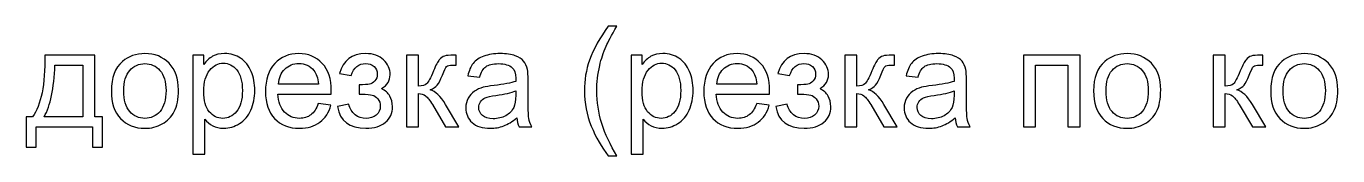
# Model space of a CAD drawing. Header units: centimetres. Extents: x -194 to -71, y -132 to -32.
# Drawn here: x -135.81 to -127.77, y -60.22 to -59.43 of the extents above; entities that cross this region are included whole.
import ezdxf

# ---------------------------------------------------------------- set-up
doc = ezdxf.new("R2010")
doc.units = ezdxf.units.CM
doc.header["$MEASUREMENT"] = 0
doc.layers.add('Layer 1', color=7, linetype='Continuous')

msp = doc.modelspace()

# ---------------------------------------------------------------- linework, layer by layer
at = {"layer": 'Layer 1', "color": 250}
for points, knots in [([(-132.24038, -60.22342), (-132.2813, -60.17163), (-132.31602, -60.1111), (-132.34438, -60.04167), (-132.34438, -60.04167), (-132.37274, -59.97224), (-132.38685, -59.90027), (-132.38685, -59.82591), (-132.38685, -59.82591), (-132.38685, -59.76029), (-132.37627, -59.6975), (-132.3551, -59.63753), (-132.3551, -59.63753), (-132.33027, -59.56782), (-132.29203, -59.49839), (-132.24038, -59.42924), (-132.24038, -59.42924), (-132.24038, -59.42924), (-132.18704, -59.42924), (-132.18704, -59.42924), (-132.18704, -59.42924), (-132.22034, -59.48654), (-132.2425, -59.52746), (-132.25322, -59.55201), (-132.25322, -59.55201), (-132.27001, -59.58997), (-132.28328, -59.62962), (-132.29287, -59.67097), (-132.29287, -59.67097), (-132.30473, -59.72247), (-132.31065, -59.77426), (-132.31065, -59.82633), (-132.31065, -59.82633), (-132.31065, -59.95884), (-132.26945, -60.0912), (-132.18704, -60.22342), (-132.18704, -60.22342), (-132.18704, -60.22342), (-132.24038, -60.22342), (-132.24038, -60.22342)], [0, 0, 0, 0, 0.0909091, 0.0909091, 0.0909091, 0.0909091, 0.1818182, 0.1818182, 0.1818182, 0.1818182, 0.2727273, 0.2727273, 0.2727273, 0.2727273, 0.3636364, 0.3636364, 0.3636364, 0.3636364, 0.4545455, 0.4545455, 0.4545455, 0.4545455, 0.5454545, 0.5454545, 0.5454545, 0.5454545, 0.6363636, 0.6363636, 0.6363636, 0.6363636, 0.7272727, 0.7272727, 0.7272727, 0.7272727, 0.8181818, 0.8181818, 0.8181818, 0.8181818, 1, 1, 1, 1]), ([(-135.28797, -59.82591), (-135.28797, -59.74477), (-135.26539, -59.68466), (-135.2201, -59.64557), (-135.2201, -59.64557), (-135.18242, -59.61311), (-135.13627, -59.59688), (-135.08195, -59.59688), (-135.08195, -59.59688), (-135.02169, -59.59688), (-134.9723, -59.61664), (-134.93392, -59.65615), (-134.93392, -59.65615), (-134.89568, -59.69552), (-134.87649, -59.75013), (-134.87649, -59.8197), (-134.87649, -59.8197), (-134.87649, -59.87614), (-134.88495, -59.92045), (-134.90189, -59.95277), (-134.90189, -59.95277), (-134.91882, -59.98508), (-134.94352, -60.0102), (-134.97597, -60.02812), (-134.97597, -60.02812), (-135.00829, -60.04604), (-135.04371, -60.05493), (-135.08195, -60.05493), (-135.08195, -60.05493), (-135.14347, -60.05493), (-135.19314, -60.03532), (-135.2311, -59.99595), (-135.2311, -59.99595), (-135.26906, -59.95658), (-135.28797, -59.89985), (-135.28797, -59.82591)], [0, 0, 0, 0, 0.1, 0.1, 0.1, 0.1, 0.2, 0.2, 0.2, 0.2, 0.3, 0.3, 0.3, 0.3, 0.4, 0.4, 0.4, 0.4, 0.5, 0.5, 0.5, 0.5, 0.6, 0.6, 0.6, 0.6, 0.7, 0.7, 0.7, 0.7, 0.8, 0.8, 0.8, 0.8, 1, 1, 1, 1]), ([(-134.78914, -60.21411), (-134.78914, -60.21411), (-134.78914, -59.6062), (-134.78914, -59.6062), (-134.78914, -59.6062), (-134.78914, -59.6062), (-134.72141, -59.6062), (-134.72141, -59.6062), (-134.72141, -59.6062), (-134.72141, -59.6062), (-134.72141, -59.66391), (-134.72141, -59.66391), (-134.72141, -59.66391), (-134.70546, -59.64162), (-134.6874, -59.62483), (-134.66722, -59.61368), (-134.66722, -59.61368), (-134.64718, -59.60253), (-134.62277, -59.59688), (-134.59412, -59.59688), (-134.59412, -59.59688), (-134.55659, -59.59688), (-134.52357, -59.60648), (-134.49492, -59.62581), (-134.49492, -59.62581), (-134.46628, -59.645), (-134.44469, -59.67224), (-134.43001, -59.70723), (-134.43001, -59.70723), (-134.41548, -59.74237), (-134.40814, -59.78075), (-134.40814, -59.82266), (-134.40814, -59.82266), (-134.40814, -59.8674), (-134.41618, -59.90775), (-134.43227, -59.94374), (-134.43227, -59.94374), (-134.44836, -59.97958), (-134.47178, -60.0071), (-134.50254, -60.02629), (-134.50254, -60.02629), (-134.53316, -60.04534), (-134.56548, -60.05493), (-134.59934, -60.05493), (-134.59934, -60.05493), (-134.62418, -60.05493), (-134.64648, -60.04971), (-134.66609, -60.03927), (-134.66609, -60.03927), (-134.68585, -60.02883), (-134.70193, -60.0157), (-134.71463, -59.99976), (-134.71463, -59.99976), (-134.71463, -59.99976), (-134.71463, -60.21411), (-134.71463, -60.21411), (-134.71463, -60.21411), (-134.71463, -60.21411), (-134.78914, -60.21411), (-134.78914, -60.21411)], [0, 0, 0, 0, 0.0625, 0.0625, 0.0625, 0.0625, 0.125, 0.125, 0.125, 0.125, 0.1875, 0.1875, 0.1875, 0.1875, 0.25, 0.25, 0.25, 0.25, 0.3125, 0.3125, 0.3125, 0.3125, 0.375, 0.375, 0.375, 0.375, 0.4375, 0.4375, 0.4375, 0.4375, 0.5, 0.5, 0.5, 0.5, 0.5625, 0.5625, 0.5625, 0.5625, 0.625, 0.625, 0.625, 0.625, 0.6875, 0.6875, 0.6875, 0.6875, 0.75, 0.75, 0.75, 0.75, 0.8125, 0.8125, 0.8125, 0.8125, 0.875, 0.875, 0.875, 0.875, 1, 1, 1, 1]), ([(-134.01853, -59.90338), (-134.01853, -59.90338), (-133.94148, -59.91354), (-133.94148, -59.91354), (-133.94148, -59.91354), (-133.95348, -59.95827), (-133.97591, -59.99313), (-134.00865, -60.01782), (-134.00865, -60.01782), (-134.04139, -60.04252), (-134.08316, -60.05493), (-134.1341, -60.05493), (-134.1341, -60.05493), (-134.19816, -60.05493), (-134.24896, -60.03518), (-134.2865, -59.99567), (-134.2865, -59.99567), (-134.32404, -59.9563), (-134.3428, -59.90084), (-134.3428, -59.82958), (-134.3428, -59.82958), (-134.3428, -59.75592), (-134.32389, -59.69863), (-134.28594, -59.65799), (-134.28594, -59.65799), (-134.24798, -59.6172), (-134.19873, -59.59688), (-134.13819, -59.59688), (-134.13819, -59.59688), (-134.07963, -59.59688), (-134.03179, -59.61678), (-133.99468, -59.65672), (-133.99468, -59.65672), (-133.95757, -59.69665), (-133.93894, -59.75281), (-133.93894, -59.8252), (-133.93894, -59.8252), (-133.93894, -59.82958), (-133.93908, -59.83621), (-133.93936, -59.84496), (-133.93936, -59.84496), (-133.93936, -59.84496), (-134.2666, -59.84496), (-134.2666, -59.84496), (-134.2666, -59.84496), (-134.26378, -59.89308), (-134.25023, -59.93005), (-134.22568, -59.95559), (-134.22568, -59.95559), (-134.20127, -59.98113), (-134.17065, -59.99397), (-134.1341, -59.99397), (-134.1341, -59.99397), (-134.10686, -59.99397), (-134.08358, -59.98678), (-134.06439, -59.97238), (-134.06439, -59.97238), (-134.04506, -59.95799), (-134.02982, -59.93499), (-134.01853, -59.90338)], [0, 0, 0, 0, 0.0625, 0.0625, 0.0625, 0.0625, 0.125, 0.125, 0.125, 0.125, 0.1875, 0.1875, 0.1875, 0.1875, 0.25, 0.25, 0.25, 0.25, 0.3125, 0.3125, 0.3125, 0.3125, 0.375, 0.375, 0.375, 0.375, 0.4375, 0.4375, 0.4375, 0.4375, 0.5, 0.5, 0.5, 0.5, 0.5625, 0.5625, 0.5625, 0.5625, 0.625, 0.625, 0.625, 0.625, 0.6875, 0.6875, 0.6875, 0.6875, 0.75, 0.75, 0.75, 0.75, 0.8125, 0.8125, 0.8125, 0.8125, 0.875, 0.875, 0.875, 0.875, 1, 1, 1, 1]), ([(-133.76862, -59.84665), (-133.76862, -59.84665), (-133.76862, -59.78823), (-133.76862, -59.78823), (-133.76862, -59.78823), (-133.7373, -59.78795), (-133.71585, -59.78668), (-133.70456, -59.78456), (-133.70456, -59.78456), (-133.69313, -59.78231), (-133.68226, -59.77581), (-133.6721, -59.76481), (-133.6721, -59.76481), (-133.66194, -59.7538), (-133.65686, -59.74011), (-133.65686, -59.7236), (-133.65686, -59.7236), (-133.65686, -59.70371), (-133.66349, -59.68762), (-133.6769, -59.67577), (-133.6769, -59.67577), (-133.69031, -59.66377), (-133.70752, -59.65785), (-133.72883, -59.65785), (-133.72883, -59.65785), (-133.77074, -59.65785), (-133.80009, -59.6824), (-133.81688, -59.73151), (-133.81688, -59.73151), (-133.81688, -59.73151), (-133.888, -59.71965), (-133.888, -59.71965), (-133.888, -59.71965), (-133.86599, -59.63781), (-133.81265, -59.59688), (-133.72826, -59.59688), (-133.72826, -59.59688), (-133.68142, -59.59688), (-133.64473, -59.60958), (-133.61806, -59.63513), (-133.61806, -59.63513), (-133.59139, -59.66067), (-133.57812, -59.69115), (-133.57812, -59.72657), (-133.57812, -59.72657), (-133.57812, -59.76227), (-133.59548, -59.79077), (-133.63005, -59.8118), (-133.63005, -59.8118), (-133.6079, -59.82365), (-133.59139, -59.83875), (-133.58024, -59.85709), (-133.58024, -59.85709), (-133.56923, -59.87544), (-133.56373, -59.89717), (-133.56373, -59.92229), (-133.56373, -59.92229), (-133.56373, -59.96166), (-133.57812, -59.99355), (-133.60677, -60.0181), (-133.60677, -60.0181), (-133.63555, -60.04266), (-133.67563, -60.05493), (-133.72728, -60.05493), (-133.72728, -60.05493), (-133.82747, -60.05493), (-133.8856, -60.01062), (-133.90155, -59.92201), (-133.90155, -59.92201), (-133.90155, -59.92201), (-133.83128, -59.90677), (-133.83128, -59.90677), (-133.83128, -59.90677), (-133.82493, -59.93471), (-133.81209, -59.95644), (-133.79261, -59.97182), (-133.79261, -59.97182), (-133.77314, -59.9872), (-133.75098, -59.99482), (-133.72587, -59.99482), (-133.72587, -59.99482), (-133.70075, -59.99482), (-133.67986, -59.98776), (-133.66321, -59.97351), (-133.66321, -59.97351), (-133.64656, -59.9594), (-133.63824, -59.94134), (-133.63824, -59.91933), (-133.63824, -59.91933), (-133.63824, -59.90225), (-133.64346, -59.88743), (-133.6539, -59.87473), (-133.6539, -59.87473), (-133.66434, -59.86203), (-133.67549, -59.85413), (-133.68734, -59.85103), (-133.68734, -59.85103), (-133.6992, -59.84778), (-133.72064, -59.84623), (-133.75169, -59.84623), (-133.75169, -59.84623), (-133.75423, -59.84623), (-133.75987, -59.84637), (-133.76862, -59.84665)], [0, 0, 0, 0, 0.037037, 0.037037, 0.037037, 0.037037, 0.0740741, 0.0740741, 0.0740741, 0.0740741, 0.1111111, 0.1111111, 0.1111111, 0.1111111, 0.1481481, 0.1481481, 0.1481481, 0.1481481, 0.1851852, 0.1851852, 0.1851852, 0.1851852, 0.2222222, 0.2222222, 0.2222222, 0.2222222, 0.2592593, 0.2592593, 0.2592593, 0.2592593, 0.2962963, 0.2962963, 0.2962963, 0.2962963, 0.3333333, 0.3333333, 0.3333333, 0.3333333, 0.3703704, 0.3703704, 0.3703704, 0.3703704, 0.4074074, 0.4074074, 0.4074074, 0.4074074, 0.4444444, 0.4444444, 0.4444444, 0.4444444, 0.4814815, 0.4814815, 0.4814815, 0.4814815, 0.5185185, 0.5185185, 0.5185185, 0.5185185, 0.5555556, 0.5555556, 0.5555556, 0.5555556, 0.5925926, 0.5925926, 0.5925926, 0.5925926, 0.6296296, 0.6296296, 0.6296296, 0.6296296, 0.6666667, 0.6666667, 0.6666667, 0.6666667, 0.7037037, 0.7037037, 0.7037037, 0.7037037, 0.7407407, 0.7407407, 0.7407407, 0.7407407, 0.7777778, 0.7777778, 0.7777778, 0.7777778, 0.8148148, 0.8148148, 0.8148148, 0.8148148, 0.8518519, 0.8518519, 0.8518519, 0.8518519, 0.8888889, 0.8888889, 0.8888889, 0.8888889, 0.9259259, 0.9259259, 0.9259259, 0.9259259, 1, 1, 1, 1]), ([(-132.80172, -59.99059), (-132.82938, -60.01415), (-132.85605, -60.03066), (-132.88159, -60.0404), (-132.88159, -60.0404), (-132.90713, -60.05014), (-132.9345, -60.05493), (-132.96386, -60.05493), (-132.96386, -60.05493), (-133.01212, -60.05493), (-133.04923, -60.04322), (-133.07519, -60.01966), (-133.07519, -60.01966), (-133.10116, -59.99623), (-133.11414, -59.96617), (-133.11414, -59.92963), (-133.11414, -59.92963), (-133.11414, -59.90818), (-133.1092, -59.88856), (-133.09946, -59.87078), (-133.09946, -59.87078), (-133.08959, -59.853), (-133.07675, -59.83889), (-133.06094, -59.82817), (-133.06094, -59.82817), (-133.045, -59.81744), (-133.02722, -59.80926), (-133.00732, -59.80375), (-133.00732, -59.80375), (-132.99264, -59.79994), (-132.97049, -59.79628), (-132.941, -59.79261), (-132.941, -59.79261), (-132.88088, -59.78555), (-132.83643, -59.77694), (-132.80807, -59.76707), (-132.80807, -59.76707), (-132.80779, -59.75691), (-132.80765, -59.75041), (-132.80765, -59.74773), (-132.80765, -59.74773), (-132.80765, -59.71754), (-132.8147, -59.69623), (-132.82881, -59.68381), (-132.82881, -59.68381), (-132.84786, -59.66702), (-132.87623, -59.65869), (-132.91376, -59.65869), (-132.91376, -59.65869), (-132.9489, -59.65869), (-132.97486, -59.6649), (-132.99151, -59.67718), (-132.99151, -59.67718), (-133.00831, -59.68945), (-133.02058, -59.71119), (-133.02863, -59.74251), (-133.02863, -59.74251), (-133.02863, -59.74251), (-133.10144, -59.73235), (-133.10144, -59.73235), (-133.10144, -59.73235), (-133.09481, -59.70117), (-133.08394, -59.67591), (-133.0687, -59.65672), (-133.0687, -59.65672), (-133.05346, -59.63753), (-133.03145, -59.62285), (-133.00266, -59.61241), (-133.00266, -59.61241), (-132.97402, -59.60211), (-132.94057, -59.59688), (-132.90275, -59.59688), (-132.90275, -59.59688), (-132.86522, -59.59688), (-132.8346, -59.60126), (-132.81103, -59.61015), (-132.81103, -59.61015), (-132.78761, -59.61904), (-132.77025, -59.63005), (-132.75924, -59.64345), (-132.75924, -59.64345), (-132.74824, -59.65686), (-132.74048, -59.67379), (-132.73596, -59.69425), (-132.73596, -59.69425), (-132.73356, -59.70695), (-132.73229, -59.72981), (-132.73229, -59.76269), (-132.73229, -59.76269), (-132.73229, -59.76269), (-132.73229, -59.86147), (-132.73229, -59.86147), (-132.73229, -59.86147), (-132.73229, -59.93047), (-132.73074, -59.97408), (-132.72764, -59.99256), (-132.72764, -59.99256), (-132.72467, -60.01105), (-132.71846, -60.02869), (-132.70943, -60.04562), (-132.70943, -60.04562), (-132.70943, -60.04562), (-132.78733, -60.04562), (-132.78733, -60.04562), (-132.78733, -60.04562), (-132.7948, -60.02996), (-132.7996, -60.01161), (-132.80172, -59.99059)], [0, 0, 0, 0, 0.0357143, 0.0357143, 0.0357143, 0.0357143, 0.0714286, 0.0714286, 0.0714286, 0.0714286, 0.1071429, 0.1071429, 0.1071429, 0.1071429, 0.1428571, 0.1428571, 0.1428571, 0.1428571, 0.1785714, 0.1785714, 0.1785714, 0.1785714, 0.2142857, 0.2142857, 0.2142857, 0.2142857, 0.25, 0.25, 0.25, 0.25, 0.2857143, 0.2857143, 0.2857143, 0.2857143, 0.3214286, 0.3214286, 0.3214286, 0.3214286, 0.3571429, 0.3571429, 0.3571429, 0.3571429, 0.3928571, 0.3928571, 0.3928571, 0.3928571, 0.4285714, 0.4285714, 0.4285714, 0.4285714, 0.4642857, 0.4642857, 0.4642857, 0.4642857, 0.5, 0.5, 0.5, 0.5, 0.5357143, 0.5357143, 0.5357143, 0.5357143, 0.5714286, 0.5714286, 0.5714286, 0.5714286, 0.6071429, 0.6071429, 0.6071429, 0.6071429, 0.6428571, 0.6428571, 0.6428571, 0.6428571, 0.6785714, 0.6785714, 0.6785714, 0.6785714, 0.7142857, 0.7142857, 0.7142857, 0.7142857, 0.75, 0.75, 0.75, 0.75, 0.7857143, 0.7857143, 0.7857143, 0.7857143, 0.8214286, 0.8214286, 0.8214286, 0.8214286, 0.8571429, 0.8571429, 0.8571429, 0.8571429, 0.8928571, 0.8928571, 0.8928571, 0.8928571, 0.9285714, 0.9285714, 0.9285714, 0.9285714, 1, 1, 1, 1]), ([(-132.10068, -60.21411), (-132.10068, -60.21411), (-132.10068, -59.6062), (-132.10068, -59.6062), (-132.10068, -59.6062), (-132.10068, -59.6062), (-132.03295, -59.6062), (-132.03295, -59.6062), (-132.03295, -59.6062), (-132.03295, -59.6062), (-132.03295, -59.66391), (-132.03295, -59.66391), (-132.03295, -59.66391), (-132.017, -59.64162), (-131.99894, -59.62483), (-131.97876, -59.61368), (-131.97876, -59.61368), (-131.95872, -59.60253), (-131.93431, -59.59688), (-131.90566, -59.59688), (-131.90566, -59.59688), (-131.86813, -59.59688), (-131.83511, -59.60648), (-131.80646, -59.62581), (-131.80646, -59.62581), (-131.77782, -59.645), (-131.75623, -59.67224), (-131.74155, -59.70723), (-131.74155, -59.70723), (-131.72702, -59.74237), (-131.71968, -59.78075), (-131.71968, -59.82266), (-131.71968, -59.82266), (-131.71968, -59.8674), (-131.72772, -59.90775), (-131.74381, -59.94374), (-131.74381, -59.94374), (-131.7599, -59.97958), (-131.78332, -60.0071), (-131.81408, -60.02629), (-131.81408, -60.02629), (-131.8447, -60.04534), (-131.87702, -60.05493), (-131.91088, -60.05493), (-131.91088, -60.05493), (-131.93572, -60.05493), (-131.95802, -60.04971), (-131.97763, -60.03927), (-131.97763, -60.03927), (-131.99739, -60.02883), (-132.01347, -60.0157), (-132.02617, -59.99976), (-132.02617, -59.99976), (-132.02617, -59.99976), (-132.02617, -60.21411), (-132.02617, -60.21411), (-132.02617, -60.21411), (-132.02617, -60.21411), (-132.10068, -60.21411), (-132.10068, -60.21411)], [0, 0, 0, 0, 0.0625, 0.0625, 0.0625, 0.0625, 0.125, 0.125, 0.125, 0.125, 0.1875, 0.1875, 0.1875, 0.1875, 0.25, 0.25, 0.25, 0.25, 0.3125, 0.3125, 0.3125, 0.3125, 0.375, 0.375, 0.375, 0.375, 0.4375, 0.4375, 0.4375, 0.4375, 0.5, 0.5, 0.5, 0.5, 0.5625, 0.5625, 0.5625, 0.5625, 0.625, 0.625, 0.625, 0.625, 0.6875, 0.6875, 0.6875, 0.6875, 0.75, 0.75, 0.75, 0.75, 0.8125, 0.8125, 0.8125, 0.8125, 0.875, 0.875, 0.875, 0.875, 1, 1, 1, 1]), ([(-131.33007, -59.90338), (-131.33007, -59.90338), (-131.25302, -59.91354), (-131.25302, -59.91354), (-131.25302, -59.91354), (-131.26502, -59.95827), (-131.28745, -59.99313), (-131.32019, -60.01782), (-131.32019, -60.01782), (-131.35293, -60.04252), (-131.3947, -60.05493), (-131.44564, -60.05493), (-131.44564, -60.05493), (-131.5097, -60.05493), (-131.5605, -60.03518), (-131.59804, -59.99567), (-131.59804, -59.99567), (-131.63558, -59.9563), (-131.65434, -59.90084), (-131.65434, -59.82958), (-131.65434, -59.82958), (-131.65434, -59.75592), (-131.63543, -59.69863), (-131.59748, -59.65799), (-131.59748, -59.65799), (-131.55952, -59.6172), (-131.51027, -59.59688), (-131.44973, -59.59688), (-131.44973, -59.59688), (-131.39117, -59.59688), (-131.34333, -59.61678), (-131.30622, -59.65672), (-131.30622, -59.65672), (-131.26911, -59.69665), (-131.25048, -59.75281), (-131.25048, -59.8252), (-131.25048, -59.8252), (-131.25048, -59.82958), (-131.25062, -59.83621), (-131.2509, -59.84496), (-131.2509, -59.84496), (-131.2509, -59.84496), (-131.57814, -59.84496), (-131.57814, -59.84496), (-131.57814, -59.84496), (-131.57532, -59.89308), (-131.56177, -59.93005), (-131.53722, -59.95559), (-131.53722, -59.95559), (-131.51281, -59.98113), (-131.48219, -59.99397), (-131.44564, -59.99397), (-131.44564, -59.99397), (-131.4184, -59.99397), (-131.39512, -59.98678), (-131.37593, -59.97238), (-131.37593, -59.97238), (-131.3566, -59.95799), (-131.34136, -59.93499), (-131.33007, -59.90338)], [0, 0, 0, 0, 0.0625, 0.0625, 0.0625, 0.0625, 0.125, 0.125, 0.125, 0.125, 0.1875, 0.1875, 0.1875, 0.1875, 0.25, 0.25, 0.25, 0.25, 0.3125, 0.3125, 0.3125, 0.3125, 0.375, 0.375, 0.375, 0.375, 0.4375, 0.4375, 0.4375, 0.4375, 0.5, 0.5, 0.5, 0.5, 0.5625, 0.5625, 0.5625, 0.5625, 0.625, 0.625, 0.625, 0.625, 0.6875, 0.6875, 0.6875, 0.6875, 0.75, 0.75, 0.75, 0.75, 0.8125, 0.8125, 0.8125, 0.8125, 0.875, 0.875, 0.875, 0.875, 1, 1, 1, 1]), ([(-131.08016, -59.84665), (-131.08016, -59.84665), (-131.08016, -59.78823), (-131.08016, -59.78823), (-131.08016, -59.78823), (-131.04884, -59.78795), (-131.02739, -59.78668), (-131.0161, -59.78456), (-131.0161, -59.78456), (-131.00467, -59.78231), (-130.9938, -59.77581), (-130.98364, -59.76481), (-130.98364, -59.76481), (-130.97348, -59.7538), (-130.9684, -59.74011), (-130.9684, -59.7236), (-130.9684, -59.7236), (-130.9684, -59.70371), (-130.97503, -59.68762), (-130.98844, -59.67577), (-130.98844, -59.67577), (-131.00185, -59.66377), (-131.01906, -59.65785), (-131.04037, -59.65785), (-131.04037, -59.65785), (-131.08228, -59.65785), (-131.11163, -59.6824), (-131.12842, -59.73151), (-131.12842, -59.73151), (-131.12842, -59.73151), (-131.19954, -59.71965), (-131.19954, -59.71965), (-131.19954, -59.71965), (-131.17753, -59.63781), (-131.12419, -59.59688), (-131.0398, -59.59688), (-131.0398, -59.59688), (-130.99296, -59.59688), (-130.95627, -59.60958), (-130.9296, -59.63513), (-130.9296, -59.63513), (-130.90293, -59.66067), (-130.88966, -59.69115), (-130.88966, -59.72657), (-130.88966, -59.72657), (-130.88966, -59.76227), (-130.90702, -59.79077), (-130.94159, -59.8118), (-130.94159, -59.8118), (-130.91944, -59.82365), (-130.90293, -59.83875), (-130.89178, -59.85709), (-130.89178, -59.85709), (-130.88077, -59.87544), (-130.87527, -59.89717), (-130.87527, -59.92229), (-130.87527, -59.92229), (-130.87527, -59.96166), (-130.88966, -59.99355), (-130.91831, -60.0181), (-130.91831, -60.0181), (-130.94709, -60.04266), (-130.98717, -60.05493), (-131.03882, -60.05493), (-131.03882, -60.05493), (-131.13901, -60.05493), (-131.19714, -60.01062), (-131.21309, -59.92201), (-131.21309, -59.92201), (-131.21309, -59.92201), (-131.14282, -59.90677), (-131.14282, -59.90677), (-131.14282, -59.90677), (-131.13647, -59.93471), (-131.12363, -59.95644), (-131.10415, -59.97182), (-131.10415, -59.97182), (-131.08468, -59.9872), (-131.06252, -59.99482), (-131.03741, -59.99482), (-131.03741, -59.99482), (-131.01229, -59.99482), (-130.9914, -59.98776), (-130.97475, -59.97351), (-130.97475, -59.97351), (-130.9581, -59.9594), (-130.94978, -59.94134), (-130.94978, -59.91933), (-130.94978, -59.91933), (-130.94978, -59.90225), (-130.955, -59.88743), (-130.96544, -59.87473), (-130.96544, -59.87473), (-130.97588, -59.86203), (-130.98703, -59.85413), (-130.99888, -59.85103), (-130.99888, -59.85103), (-131.01074, -59.84778), (-131.03218, -59.84623), (-131.06323, -59.84623), (-131.06323, -59.84623), (-131.06577, -59.84623), (-131.07141, -59.84637), (-131.08016, -59.84665)], [0, 0, 0, 0, 0.037037, 0.037037, 0.037037, 0.037037, 0.0740741, 0.0740741, 0.0740741, 0.0740741, 0.1111111, 0.1111111, 0.1111111, 0.1111111, 0.1481481, 0.1481481, 0.1481481, 0.1481481, 0.1851852, 0.1851852, 0.1851852, 0.1851852, 0.2222222, 0.2222222, 0.2222222, 0.2222222, 0.2592593, 0.2592593, 0.2592593, 0.2592593, 0.2962963, 0.2962963, 0.2962963, 0.2962963, 0.3333333, 0.3333333, 0.3333333, 0.3333333, 0.3703704, 0.3703704, 0.3703704, 0.3703704, 0.4074074, 0.4074074, 0.4074074, 0.4074074, 0.4444444, 0.4444444, 0.4444444, 0.4444444, 0.4814815, 0.4814815, 0.4814815, 0.4814815, 0.5185185, 0.5185185, 0.5185185, 0.5185185, 0.5555556, 0.5555556, 0.5555556, 0.5555556, 0.5925926, 0.5925926, 0.5925926, 0.5925926, 0.6296296, 0.6296296, 0.6296296, 0.6296296, 0.6666667, 0.6666667, 0.6666667, 0.6666667, 0.7037037, 0.7037037, 0.7037037, 0.7037037, 0.7407407, 0.7407407, 0.7407407, 0.7407407, 0.7777778, 0.7777778, 0.7777778, 0.7777778, 0.8148148, 0.8148148, 0.8148148, 0.8148148, 0.8518519, 0.8518519, 0.8518519, 0.8518519, 0.8888889, 0.8888889, 0.8888889, 0.8888889, 0.9259259, 0.9259259, 0.9259259, 0.9259259, 1, 1, 1, 1]), ([(-130.11326, -59.99059), (-130.14092, -60.01415), (-130.16759, -60.03066), (-130.19313, -60.0404), (-130.19313, -60.0404), (-130.21867, -60.05014), (-130.24604, -60.05493), (-130.2754, -60.05493), (-130.2754, -60.05493), (-130.32366, -60.05493), (-130.36077, -60.04322), (-130.38673, -60.01966), (-130.38673, -60.01966), (-130.4127, -59.99623), (-130.42568, -59.96617), (-130.42568, -59.92963), (-130.42568, -59.92963), (-130.42568, -59.90818), (-130.42074, -59.88856), (-130.411, -59.87078), (-130.411, -59.87078), (-130.40113, -59.853), (-130.38829, -59.83889), (-130.37248, -59.82817), (-130.37248, -59.82817), (-130.35654, -59.81744), (-130.33876, -59.80926), (-130.31886, -59.80375), (-130.31886, -59.80375), (-130.30418, -59.79994), (-130.28203, -59.79628), (-130.25254, -59.79261), (-130.25254, -59.79261), (-130.19242, -59.78555), (-130.14797, -59.77694), (-130.11961, -59.76707), (-130.11961, -59.76707), (-130.11933, -59.75691), (-130.11919, -59.75041), (-130.11919, -59.74773), (-130.11919, -59.74773), (-130.11919, -59.71754), (-130.12624, -59.69623), (-130.14035, -59.68381), (-130.14035, -59.68381), (-130.1594, -59.66702), (-130.18777, -59.65869), (-130.2253, -59.65869), (-130.2253, -59.65869), (-130.26044, -59.65869), (-130.2864, -59.6649), (-130.30305, -59.67718), (-130.30305, -59.67718), (-130.31985, -59.68945), (-130.33212, -59.71119), (-130.34017, -59.74251), (-130.34017, -59.74251), (-130.34017, -59.74251), (-130.41298, -59.73235), (-130.41298, -59.73235), (-130.41298, -59.73235), (-130.40635, -59.70117), (-130.39548, -59.67591), (-130.38024, -59.65672), (-130.38024, -59.65672), (-130.365, -59.63753), (-130.34299, -59.62285), (-130.3142, -59.61241), (-130.3142, -59.61241), (-130.28556, -59.60211), (-130.25211, -59.59688), (-130.21429, -59.59688), (-130.21429, -59.59688), (-130.17676, -59.59688), (-130.14614, -59.60126), (-130.12257, -59.61015), (-130.12257, -59.61015), (-130.09915, -59.61904), (-130.08179, -59.63005), (-130.07078, -59.64345), (-130.07078, -59.64345), (-130.05978, -59.65686), (-130.05202, -59.67379), (-130.0475, -59.69425), (-130.0475, -59.69425), (-130.0451, -59.70695), (-130.04383, -59.72981), (-130.04383, -59.76269), (-130.04383, -59.76269), (-130.04383, -59.76269), (-130.04383, -59.86147), (-130.04383, -59.86147), (-130.04383, -59.86147), (-130.04383, -59.93047), (-130.04228, -59.97408), (-130.03918, -59.99256), (-130.03918, -59.99256), (-130.03621, -60.01105), (-130.03, -60.02869), (-130.02097, -60.04562), (-130.02097, -60.04562), (-130.02097, -60.04562), (-130.09887, -60.04562), (-130.09887, -60.04562), (-130.09887, -60.04562), (-130.10634, -60.02996), (-130.11114, -60.01161), (-130.11326, -59.99059)], [0, 0, 0, 0, 0.0357143, 0.0357143, 0.0357143, 0.0357143, 0.0714286, 0.0714286, 0.0714286, 0.0714286, 0.1071429, 0.1071429, 0.1071429, 0.1071429, 0.1428571, 0.1428571, 0.1428571, 0.1428571, 0.1785714, 0.1785714, 0.1785714, 0.1785714, 0.2142857, 0.2142857, 0.2142857, 0.2142857, 0.25, 0.25, 0.25, 0.25, 0.2857143, 0.2857143, 0.2857143, 0.2857143, 0.3214286, 0.3214286, 0.3214286, 0.3214286, 0.3571429, 0.3571429, 0.3571429, 0.3571429, 0.3928571, 0.3928571, 0.3928571, 0.3928571, 0.4285714, 0.4285714, 0.4285714, 0.4285714, 0.4642857, 0.4642857, 0.4642857, 0.4642857, 0.5, 0.5, 0.5, 0.5, 0.5357143, 0.5357143, 0.5357143, 0.5357143, 0.5714286, 0.5714286, 0.5714286, 0.5714286, 0.6071429, 0.6071429, 0.6071429, 0.6071429, 0.6428571, 0.6428571, 0.6428571, 0.6428571, 0.6785714, 0.6785714, 0.6785714, 0.6785714, 0.7142857, 0.7142857, 0.7142857, 0.7142857, 0.75, 0.75, 0.75, 0.75, 0.7857143, 0.7857143, 0.7857143, 0.7857143, 0.8214286, 0.8214286, 0.8214286, 0.8214286, 0.8571429, 0.8571429, 0.8571429, 0.8571429, 0.8928571, 0.8928571, 0.8928571, 0.8928571, 0.9285714, 0.9285714, 0.9285714, 0.9285714, 1, 1, 1, 1]), ([(-129.26363, -59.82591), (-129.26363, -59.74477), (-129.24105, -59.68466), (-129.19576, -59.64557), (-129.19576, -59.64557), (-129.15808, -59.61311), (-129.11193, -59.59688), (-129.05761, -59.59688), (-129.05761, -59.59688), (-128.99735, -59.59688), (-128.94796, -59.61664), (-128.90958, -59.65615), (-128.90958, -59.65615), (-128.87134, -59.69552), (-128.85215, -59.75013), (-128.85215, -59.8197), (-128.85215, -59.8197), (-128.85215, -59.87614), (-128.86061, -59.92045), (-128.87755, -59.95277), (-128.87755, -59.95277), (-128.89448, -59.98508), (-128.91918, -60.0102), (-128.95163, -60.02812), (-128.95163, -60.02812), (-128.98395, -60.04604), (-129.01937, -60.05493), (-129.05761, -60.05493), (-129.05761, -60.05493), (-129.11913, -60.05493), (-129.1688, -60.03532), (-129.20676, -59.99595), (-129.20676, -59.99595), (-129.24472, -59.95658), (-129.26363, -59.89985), (-129.26363, -59.82591)], [0, 0, 0, 0, 0.1, 0.1, 0.1, 0.1, 0.2, 0.2, 0.2, 0.2, 0.3, 0.3, 0.3, 0.3, 0.4, 0.4, 0.4, 0.4, 0.5, 0.5, 0.5, 0.5, 0.6, 0.6, 0.6, 0.6, 0.7, 0.7, 0.7, 0.7, 0.8, 0.8, 0.8, 0.8, 1, 1, 1, 1]), ([(-128.17764, -59.82591), (-128.17764, -59.74477), (-128.15506, -59.68466), (-128.10977, -59.64557), (-128.10977, -59.64557), (-128.07209, -59.61311), (-128.02594, -59.59688), (-127.97162, -59.59688), (-127.97162, -59.59688), (-127.91136, -59.59688), (-127.86197, -59.61664), (-127.82359, -59.65615), (-127.82359, -59.65615), (-127.78535, -59.69552), (-127.76616, -59.75013), (-127.76616, -59.8197), (-127.76616, -59.8197), (-127.76616, -59.87614), (-127.77462, -59.92045), (-127.79156, -59.95277), (-127.79156, -59.95277), (-127.80849, -59.98508), (-127.83319, -60.0102), (-127.86564, -60.02812), (-127.86564, -60.02812), (-127.89796, -60.04604), (-127.93338, -60.05493), (-127.97162, -60.05493), (-127.97162, -60.05493), (-128.03314, -60.05493), (-128.08281, -60.03532), (-128.12077, -59.99595), (-128.12077, -59.99595), (-128.15873, -59.95658), (-128.17764, -59.89985), (-128.17764, -59.82591)], [0, 0, 0, 0, 0.1, 0.1, 0.1, 0.1, 0.2, 0.2, 0.2, 0.2, 0.3, 0.3, 0.3, 0.3, 0.4, 0.4, 0.4, 0.4, 0.5, 0.5, 0.5, 0.5, 0.6, 0.6, 0.6, 0.6, 0.7, 0.7, 0.7, 0.7, 0.8, 0.8, 0.8, 0.8, 1, 1, 1, 1]), ([(-135.69564, -59.6062), (-135.69564, -59.6062), (-135.38915, -59.6062), (-135.38915, -59.6062), (-135.38915, -59.6062), (-135.38915, -59.6062), (-135.38915, -59.98466), (-135.38915, -59.98466), (-135.38915, -59.98466), (-135.38915, -59.98466), (-135.34173, -59.98466), (-135.34173, -59.98466), (-135.34173, -59.98466), (-135.34173, -59.98466), (-135.34173, -60.17008), (-135.34173, -60.17008), (-135.34173, -60.17008), (-135.34173, -60.17008), (-135.40269, -60.17008), (-135.40269, -60.17008), (-135.40269, -60.17008), (-135.40269, -60.17008), (-135.40269, -60.04562), (-135.40269, -60.04562), (-135.40269, -60.04562), (-135.40269, -60.04562), (-135.74898, -60.04562), (-135.74898, -60.04562), (-135.74898, -60.04562), (-135.74898, -60.04562), (-135.74898, -60.17008), (-135.74898, -60.17008), (-135.74898, -60.17008), (-135.74898, -60.17008), (-135.80994, -60.17008), (-135.80994, -60.17008), (-135.80994, -60.17008), (-135.80994, -60.17008), (-135.80994, -59.98466), (-135.80994, -59.98466), (-135.80994, -59.98466), (-135.80994, -59.98466), (-135.77099, -59.98466), (-135.77099, -59.98466), (-135.77099, -59.98466), (-135.7185, -59.9134), (-135.69338, -59.78724), (-135.69564, -59.6062)], [0, 0, 0, 0, 0.0769231, 0.0769231, 0.0769231, 0.0769231, 0.1538462, 0.1538462, 0.1538462, 0.1538462, 0.2307692, 0.2307692, 0.2307692, 0.2307692, 0.3076923, 0.3076923, 0.3076923, 0.3076923, 0.3846154, 0.3846154, 0.3846154, 0.3846154, 0.4615385, 0.4615385, 0.4615385, 0.4615385, 0.5384615, 0.5384615, 0.5384615, 0.5384615, 0.6153846, 0.6153846, 0.6153846, 0.6153846, 0.6923077, 0.6923077, 0.6923077, 0.6923077, 0.7692308, 0.7692308, 0.7692308, 0.7692308, 0.8461538, 0.8461538, 0.8461538, 0.8461538, 1, 1, 1, 1]), ([(-135.63383, -59.66801), (-135.63934, -59.81067), (-135.66135, -59.91622), (-135.69987, -59.98466), (-135.69987, -59.98466), (-135.69987, -59.98466), (-135.46365, -59.98466), (-135.46365, -59.98466), (-135.46365, -59.98466), (-135.46365, -59.98466), (-135.46365, -59.66801), (-135.46365, -59.66801), (-135.46365, -59.66801), (-135.46365, -59.66801), (-135.63383, -59.66801), (-135.63383, -59.66801)], [0, 0, 0, 0, 0.2, 0.2, 0.2, 0.2, 0.4, 0.4, 0.4, 0.4, 0.6, 0.6, 0.6, 0.6, 1, 1, 1, 1]), ([(-135.21177, -59.82605), (-135.21177, -59.88221), (-135.19949, -59.92426), (-135.17494, -59.95206), (-135.17494, -59.95206), (-135.15024, -59.98), (-135.11934, -59.99397), (-135.08195, -59.99397), (-135.08195, -59.99397), (-135.04498, -59.99397), (-135.01421, -59.98), (-134.98952, -59.95192), (-134.98952, -59.95192), (-134.96497, -59.92384), (-134.95269, -59.88108), (-134.95269, -59.82365), (-134.95269, -59.82365), (-134.95269, -59.76946), (-134.96511, -59.7284), (-134.9898, -59.7006), (-134.9898, -59.7006), (-135.0145, -59.67266), (-135.04526, -59.65869), (-135.08195, -59.65869), (-135.08195, -59.65869), (-135.11934, -59.65869), (-135.15024, -59.67252), (-135.17494, -59.70032), (-135.17494, -59.70032), (-135.19949, -59.72812), (-135.21177, -59.77003), (-135.21177, -59.82605)], [0, 0, 0, 0, 0.1111111, 0.1111111, 0.1111111, 0.1111111, 0.2222222, 0.2222222, 0.2222222, 0.2222222, 0.3333333, 0.3333333, 0.3333333, 0.3333333, 0.4444444, 0.4444444, 0.4444444, 0.4444444, 0.5555556, 0.5555556, 0.5555556, 0.5555556, 0.6666667, 0.6666667, 0.6666667, 0.6666667, 0.7777778, 0.7777778, 0.7777778, 0.7777778, 1, 1, 1, 1]), ([(-134.72141, -59.82859), (-134.72141, -59.88489), (-134.70998, -59.92652), (-134.68726, -59.95347), (-134.68726, -59.95347), (-134.6644, -59.98043), (-134.63674, -59.99397), (-134.60428, -59.99397), (-134.60428, -59.99397), (-134.57126, -59.99397), (-134.54304, -59.98), (-134.51962, -59.95206), (-134.51962, -59.95206), (-134.49605, -59.92412), (-134.48434, -59.88094), (-134.48434, -59.82238), (-134.48434, -59.82238), (-134.48434, -59.7665), (-134.49577, -59.72473), (-134.51877, -59.69693), (-134.51877, -59.69693), (-134.54177, -59.66913), (-134.56915, -59.65531), (-134.60104, -59.65531), (-134.60104, -59.65531), (-134.63265, -59.65531), (-134.66059, -59.67012), (-134.68486, -59.69961), (-134.68486, -59.69961), (-134.70927, -59.72925), (-134.72141, -59.77215), (-134.72141, -59.82859)], [0, 0, 0, 0, 0.1111111, 0.1111111, 0.1111111, 0.1111111, 0.2222222, 0.2222222, 0.2222222, 0.2222222, 0.3333333, 0.3333333, 0.3333333, 0.3333333, 0.4444444, 0.4444444, 0.4444444, 0.4444444, 0.5555556, 0.5555556, 0.5555556, 0.5555556, 0.6666667, 0.6666667, 0.6666667, 0.6666667, 0.7777778, 0.7777778, 0.7777778, 0.7777778, 1, 1, 1, 1]), ([(-134.26237, -59.784), (-134.26237, -59.784), (-134.01768, -59.784), (-134.01768, -59.784), (-134.01768, -59.784), (-134.02093, -59.74703), (-134.03038, -59.71937), (-134.04576, -59.70088), (-134.04576, -59.70088), (-134.06933, -59.67224), (-134.10009, -59.65785), (-134.13777, -59.65785), (-134.13777, -59.65785), (-134.17192, -59.65785), (-134.20056, -59.66928), (-134.22385, -59.69214), (-134.22385, -59.69214), (-134.24699, -59.715), (-134.25983, -59.74562), (-134.26237, -59.784)], [0, 0, 0, 0, 0.1666667, 0.1666667, 0.1666667, 0.1666667, 0.3333333, 0.3333333, 0.3333333, 0.3333333, 0.5, 0.5, 0.5, 0.5, 0.6666667, 0.6666667, 0.6666667, 0.6666667, 1, 1, 1, 1]), ([(-133.47864, -59.6062), (-133.47864, -59.6062), (-133.40413, -59.6062), (-133.40413, -59.6062), (-133.40413, -59.6062), (-133.40413, -59.6062), (-133.40413, -59.79585), (-133.40413, -59.79585), (-133.40413, -59.79585), (-133.38042, -59.79585), (-133.36377, -59.79134), (-133.35418, -59.78216), (-133.35418, -59.78216), (-133.34472, -59.77313), (-133.33075, -59.74675), (-133.31212, -59.70286), (-133.31212, -59.70286), (-133.29745, -59.66815), (-133.2856, -59.64529), (-133.27656, -59.63428), (-133.27656, -59.63428), (-133.26739, -59.62327), (-133.25695, -59.61579), (-133.2451, -59.61198), (-133.2451, -59.61198), (-133.2331, -59.60817), (-133.21405, -59.6062), (-133.18795, -59.6062), (-133.18795, -59.6062), (-133.18795, -59.6062), (-133.17299, -59.6062), (-133.17299, -59.6062), (-133.17299, -59.6062), (-133.17299, -59.6062), (-133.17299, -59.66758), (-133.17299, -59.66758), (-133.17299, -59.66758), (-133.17299, -59.66758), (-133.19373, -59.66716), (-133.19373, -59.66716), (-133.19373, -59.66716), (-133.21335, -59.66716), (-133.22591, -59.67012), (-133.23141, -59.67591), (-133.23141, -59.67591), (-133.23719, -59.68198), (-133.24608, -59.70004), (-133.25794, -59.73009), (-133.25794, -59.73009), (-133.26923, -59.75888), (-133.27953, -59.77878), (-133.28898, -59.78978), (-133.28898, -59.78978), (-133.2983, -59.80079), (-133.31283, -59.81081), (-133.33244, -59.81998), (-133.33244, -59.81998), (-133.30041, -59.82859), (-133.2688, -59.85836), (-133.23776, -59.90945), (-133.23776, -59.90945), (-133.23776, -59.90945), (-133.15606, -60.04562), (-133.15606, -60.04562), (-133.15606, -60.04562), (-133.15606, -60.04562), (-133.2379, -60.04562), (-133.2379, -60.04562), (-133.2379, -60.04562), (-133.2379, -60.04562), (-133.31847, -59.90987), (-133.31847, -59.90987), (-133.31847, -59.90987), (-133.3347, -59.88235), (-133.34881, -59.86429), (-133.36081, -59.85554), (-133.36081, -59.85554), (-133.37294, -59.84679), (-133.38734, -59.84242), (-133.40413, -59.84242), (-133.40413, -59.84242), (-133.40413, -59.84242), (-133.40413, -60.04562), (-133.40413, -60.04562), (-133.40413, -60.04562), (-133.40413, -60.04562), (-133.47864, -60.04562), (-133.47864, -60.04562), (-133.47864, -60.04562), (-133.47864, -60.04562), (-133.47864, -59.6062), (-133.47864, -59.6062)], [0, 0, 0, 0, 0.0416667, 0.0416667, 0.0416667, 0.0416667, 0.0833333, 0.0833333, 0.0833333, 0.0833333, 0.125, 0.125, 0.125, 0.125, 0.1666667, 0.1666667, 0.1666667, 0.1666667, 0.2083333, 0.2083333, 0.2083333, 0.2083333, 0.25, 0.25, 0.25, 0.25, 0.2916667, 0.2916667, 0.2916667, 0.2916667, 0.3333333, 0.3333333, 0.3333333, 0.3333333, 0.375, 0.375, 0.375, 0.375, 0.4166667, 0.4166667, 0.4166667, 0.4166667, 0.4583333, 0.4583333, 0.4583333, 0.4583333, 0.5, 0.5, 0.5, 0.5, 0.5416667, 0.5416667, 0.5416667, 0.5416667, 0.5833333, 0.5833333, 0.5833333, 0.5833333, 0.625, 0.625, 0.625, 0.625, 0.6666667, 0.6666667, 0.6666667, 0.6666667, 0.7083333, 0.7083333, 0.7083333, 0.7083333, 0.75, 0.75, 0.75, 0.75, 0.7916667, 0.7916667, 0.7916667, 0.7916667, 0.8333333, 0.8333333, 0.8333333, 0.8333333, 0.875, 0.875, 0.875, 0.875, 0.9166667, 0.9166667, 0.9166667, 0.9166667, 1, 1, 1, 1]), ([(-132.03295, -59.82859), (-132.03295, -59.88489), (-132.02152, -59.92652), (-131.9988, -59.95347), (-131.9988, -59.95347), (-131.97594, -59.98043), (-131.94828, -59.99397), (-131.91582, -59.99397), (-131.91582, -59.99397), (-131.8828, -59.99397), (-131.85458, -59.98), (-131.83116, -59.95206), (-131.83116, -59.95206), (-131.80759, -59.92412), (-131.79588, -59.88094), (-131.79588, -59.82238), (-131.79588, -59.82238), (-131.79588, -59.7665), (-131.80731, -59.72473), (-131.83031, -59.69693), (-131.83031, -59.69693), (-131.85331, -59.66913), (-131.88069, -59.65531), (-131.91258, -59.65531), (-131.91258, -59.65531), (-131.94419, -59.65531), (-131.97213, -59.67012), (-131.9964, -59.69961), (-131.9964, -59.69961), (-132.02081, -59.72925), (-132.03295, -59.77215), (-132.03295, -59.82859)], [0, 0, 0, 0, 0.1111111, 0.1111111, 0.1111111, 0.1111111, 0.2222222, 0.2222222, 0.2222222, 0.2222222, 0.3333333, 0.3333333, 0.3333333, 0.3333333, 0.4444444, 0.4444444, 0.4444444, 0.4444444, 0.5555556, 0.5555556, 0.5555556, 0.5555556, 0.6666667, 0.6666667, 0.6666667, 0.6666667, 0.7777778, 0.7777778, 0.7777778, 0.7777778, 1, 1, 1, 1]), ([(-131.57391, -59.784), (-131.57391, -59.784), (-131.32922, -59.784), (-131.32922, -59.784), (-131.32922, -59.784), (-131.33247, -59.74703), (-131.34192, -59.71937), (-131.3573, -59.70088), (-131.3573, -59.70088), (-131.38087, -59.67224), (-131.41163, -59.65785), (-131.44931, -59.65785), (-131.44931, -59.65785), (-131.48346, -59.65785), (-131.5121, -59.66928), (-131.53539, -59.69214), (-131.53539, -59.69214), (-131.55853, -59.715), (-131.57137, -59.74562), (-131.57391, -59.784)], [0, 0, 0, 0, 0.1666667, 0.1666667, 0.1666667, 0.1666667, 0.3333333, 0.3333333, 0.3333333, 0.3333333, 0.5, 0.5, 0.5, 0.5, 0.6666667, 0.6666667, 0.6666667, 0.6666667, 1, 1, 1, 1]), ([(-130.79018, -59.6062), (-130.79018, -59.6062), (-130.71567, -59.6062), (-130.71567, -59.6062), (-130.71567, -59.6062), (-130.71567, -59.6062), (-130.71567, -59.79585), (-130.71567, -59.79585), (-130.71567, -59.79585), (-130.69196, -59.79585), (-130.67531, -59.79134), (-130.66572, -59.78216), (-130.66572, -59.78216), (-130.65626, -59.77313), (-130.64229, -59.74675), (-130.62366, -59.70286), (-130.62366, -59.70286), (-130.60899, -59.66815), (-130.59714, -59.64529), (-130.5881, -59.63428), (-130.5881, -59.63428), (-130.57893, -59.62327), (-130.56849, -59.61579), (-130.55664, -59.61198), (-130.55664, -59.61198), (-130.54464, -59.60817), (-130.52559, -59.6062), (-130.49949, -59.6062), (-130.49949, -59.6062), (-130.49949, -59.6062), (-130.48453, -59.6062), (-130.48453, -59.6062), (-130.48453, -59.6062), (-130.48453, -59.6062), (-130.48453, -59.66758), (-130.48453, -59.66758), (-130.48453, -59.66758), (-130.48453, -59.66758), (-130.50527, -59.66716), (-130.50527, -59.66716), (-130.50527, -59.66716), (-130.52489, -59.66716), (-130.53745, -59.67012), (-130.54295, -59.67591), (-130.54295, -59.67591), (-130.54873, -59.68198), (-130.55762, -59.70004), (-130.56948, -59.73009), (-130.56948, -59.73009), (-130.58077, -59.75888), (-130.59107, -59.77878), (-130.60052, -59.78978), (-130.60052, -59.78978), (-130.60984, -59.80079), (-130.62437, -59.81081), (-130.64398, -59.81998), (-130.64398, -59.81998), (-130.61195, -59.82859), (-130.58034, -59.85836), (-130.5493, -59.90945), (-130.5493, -59.90945), (-130.5493, -59.90945), (-130.4676, -60.04562), (-130.4676, -60.04562), (-130.4676, -60.04562), (-130.4676, -60.04562), (-130.54944, -60.04562), (-130.54944, -60.04562), (-130.54944, -60.04562), (-130.54944, -60.04562), (-130.63001, -59.90987), (-130.63001, -59.90987), (-130.63001, -59.90987), (-130.64624, -59.88235), (-130.66035, -59.86429), (-130.67235, -59.85554), (-130.67235, -59.85554), (-130.68448, -59.84679), (-130.69888, -59.84242), (-130.71567, -59.84242), (-130.71567, -59.84242), (-130.71567, -59.84242), (-130.71567, -60.04562), (-130.71567, -60.04562), (-130.71567, -60.04562), (-130.71567, -60.04562), (-130.79018, -60.04562), (-130.79018, -60.04562), (-130.79018, -60.04562), (-130.79018, -60.04562), (-130.79018, -59.6062), (-130.79018, -59.6062)], [0, 0, 0, 0, 0.0416667, 0.0416667, 0.0416667, 0.0416667, 0.0833333, 0.0833333, 0.0833333, 0.0833333, 0.125, 0.125, 0.125, 0.125, 0.1666667, 0.1666667, 0.1666667, 0.1666667, 0.2083333, 0.2083333, 0.2083333, 0.2083333, 0.25, 0.25, 0.25, 0.25, 0.2916667, 0.2916667, 0.2916667, 0.2916667, 0.3333333, 0.3333333, 0.3333333, 0.3333333, 0.375, 0.375, 0.375, 0.375, 0.4166667, 0.4166667, 0.4166667, 0.4166667, 0.4583333, 0.4583333, 0.4583333, 0.4583333, 0.5, 0.5, 0.5, 0.5, 0.5416667, 0.5416667, 0.5416667, 0.5416667, 0.5833333, 0.5833333, 0.5833333, 0.5833333, 0.625, 0.625, 0.625, 0.625, 0.6666667, 0.6666667, 0.6666667, 0.6666667, 0.7083333, 0.7083333, 0.7083333, 0.7083333, 0.75, 0.75, 0.75, 0.75, 0.7916667, 0.7916667, 0.7916667, 0.7916667, 0.8333333, 0.8333333, 0.8333333, 0.8333333, 0.875, 0.875, 0.875, 0.875, 0.9166667, 0.9166667, 0.9166667, 0.9166667, 1, 1, 1, 1]), ([(-129.69416, -59.6062), (-129.69416, -59.6062), (-129.34703, -59.6062), (-129.34703, -59.6062), (-129.34703, -59.6062), (-129.34703, -59.6062), (-129.34703, -60.04562), (-129.34703, -60.04562), (-129.34703, -60.04562), (-129.34703, -60.04562), (-129.42153, -60.04562), (-129.42153, -60.04562), (-129.42153, -60.04562), (-129.42153, -60.04562), (-129.42153, -59.66801), (-129.42153, -59.66801), (-129.42153, -59.66801), (-129.42153, -59.66801), (-129.61965, -59.66801), (-129.61965, -59.66801), (-129.61965, -59.66801), (-129.61965, -59.66801), (-129.61965, -60.04562), (-129.61965, -60.04562), (-129.61965, -60.04562), (-129.61965, -60.04562), (-129.69416, -60.04562), (-129.69416, -60.04562), (-129.69416, -60.04562), (-129.69416, -60.04562), (-129.69416, -59.6062), (-129.69416, -59.6062)], [0, 0, 0, 0, 0.1111111, 0.1111111, 0.1111111, 0.1111111, 0.2222222, 0.2222222, 0.2222222, 0.2222222, 0.3333333, 0.3333333, 0.3333333, 0.3333333, 0.4444444, 0.4444444, 0.4444444, 0.4444444, 0.5555556, 0.5555556, 0.5555556, 0.5555556, 0.6666667, 0.6666667, 0.6666667, 0.6666667, 0.7777778, 0.7777778, 0.7777778, 0.7777778, 1, 1, 1, 1]), ([(-129.18743, -59.82605), (-129.18743, -59.88221), (-129.17515, -59.92426), (-129.1506, -59.95206), (-129.1506, -59.95206), (-129.1259, -59.98), (-129.095, -59.99397), (-129.05761, -59.99397), (-129.05761, -59.99397), (-129.02064, -59.99397), (-128.98987, -59.98), (-128.96518, -59.95192), (-128.96518, -59.95192), (-128.94063, -59.92384), (-128.92835, -59.88108), (-128.92835, -59.82365), (-128.92835, -59.82365), (-128.92835, -59.76946), (-128.94077, -59.7284), (-128.96546, -59.7006), (-128.96546, -59.7006), (-128.99016, -59.67266), (-129.02092, -59.65869), (-129.05761, -59.65869), (-129.05761, -59.65869), (-129.095, -59.65869), (-129.1259, -59.67252), (-129.1506, -59.70032), (-129.1506, -59.70032), (-129.17515, -59.72812), (-129.18743, -59.77003), (-129.18743, -59.82605)], [0, 0, 0, 0, 0.1111111, 0.1111111, 0.1111111, 0.1111111, 0.2222222, 0.2222222, 0.2222222, 0.2222222, 0.3333333, 0.3333333, 0.3333333, 0.3333333, 0.4444444, 0.4444444, 0.4444444, 0.4444444, 0.5555556, 0.5555556, 0.5555556, 0.5555556, 0.6666667, 0.6666667, 0.6666667, 0.6666667, 0.7777778, 0.7777778, 0.7777778, 0.7777778, 1, 1, 1, 1]), ([(-128.53042, -59.6062), (-128.53042, -59.6062), (-128.45591, -59.6062), (-128.45591, -59.6062), (-128.45591, -59.6062), (-128.45591, -59.6062), (-128.45591, -59.79585), (-128.45591, -59.79585), (-128.45591, -59.79585), (-128.4322, -59.79585), (-128.41555, -59.79134), (-128.40596, -59.78216), (-128.40596, -59.78216), (-128.3965, -59.77313), (-128.38253, -59.74675), (-128.3639, -59.70286), (-128.3639, -59.70286), (-128.34923, -59.66815), (-128.33738, -59.64529), (-128.32834, -59.63428), (-128.32834, -59.63428), (-128.31917, -59.62327), (-128.30873, -59.61579), (-128.29688, -59.61198), (-128.29688, -59.61198), (-128.28488, -59.60817), (-128.26583, -59.6062), (-128.23973, -59.6062), (-128.23973, -59.6062), (-128.23973, -59.6062), (-128.22477, -59.6062), (-128.22477, -59.6062), (-128.22477, -59.6062), (-128.22477, -59.6062), (-128.22477, -59.66758), (-128.22477, -59.66758), (-128.22477, -59.66758), (-128.22477, -59.66758), (-128.24551, -59.66716), (-128.24551, -59.66716), (-128.24551, -59.66716), (-128.26513, -59.66716), (-128.27769, -59.67012), (-128.28319, -59.67591), (-128.28319, -59.67591), (-128.28897, -59.68198), (-128.29786, -59.70004), (-128.30972, -59.73009), (-128.30972, -59.73009), (-128.32101, -59.75888), (-128.33131, -59.77878), (-128.34076, -59.78978), (-128.34076, -59.78978), (-128.35008, -59.80079), (-128.36461, -59.81081), (-128.38422, -59.81998), (-128.38422, -59.81998), (-128.35219, -59.82859), (-128.32058, -59.85836), (-128.28954, -59.90945), (-128.28954, -59.90945), (-128.28954, -59.90945), (-128.20784, -60.04562), (-128.20784, -60.04562), (-128.20784, -60.04562), (-128.20784, -60.04562), (-128.28968, -60.04562), (-128.28968, -60.04562), (-128.28968, -60.04562), (-128.28968, -60.04562), (-128.37025, -59.90987), (-128.37025, -59.90987), (-128.37025, -59.90987), (-128.38648, -59.88235), (-128.40059, -59.86429), (-128.41259, -59.85554), (-128.41259, -59.85554), (-128.42472, -59.84679), (-128.43912, -59.84242), (-128.45591, -59.84242), (-128.45591, -59.84242), (-128.45591, -59.84242), (-128.45591, -60.04562), (-128.45591, -60.04562), (-128.45591, -60.04562), (-128.45591, -60.04562), (-128.53042, -60.04562), (-128.53042, -60.04562), (-128.53042, -60.04562), (-128.53042, -60.04562), (-128.53042, -59.6062), (-128.53042, -59.6062)], [0, 0, 0, 0, 0.0416667, 0.0416667, 0.0416667, 0.0416667, 0.0833333, 0.0833333, 0.0833333, 0.0833333, 0.125, 0.125, 0.125, 0.125, 0.1666667, 0.1666667, 0.1666667, 0.1666667, 0.2083333, 0.2083333, 0.2083333, 0.2083333, 0.25, 0.25, 0.25, 0.25, 0.2916667, 0.2916667, 0.2916667, 0.2916667, 0.3333333, 0.3333333, 0.3333333, 0.3333333, 0.375, 0.375, 0.375, 0.375, 0.4166667, 0.4166667, 0.4166667, 0.4166667, 0.4583333, 0.4583333, 0.4583333, 0.4583333, 0.5, 0.5, 0.5, 0.5, 0.5416667, 0.5416667, 0.5416667, 0.5416667, 0.5833333, 0.5833333, 0.5833333, 0.5833333, 0.625, 0.625, 0.625, 0.625, 0.6666667, 0.6666667, 0.6666667, 0.6666667, 0.7083333, 0.7083333, 0.7083333, 0.7083333, 0.75, 0.75, 0.75, 0.75, 0.7916667, 0.7916667, 0.7916667, 0.7916667, 0.8333333, 0.8333333, 0.8333333, 0.8333333, 0.875, 0.875, 0.875, 0.875, 0.9166667, 0.9166667, 0.9166667, 0.9166667, 1, 1, 1, 1]), ([(-128.10144, -59.82605), (-128.10144, -59.88221), (-128.08916, -59.92426), (-128.06461, -59.95206), (-128.06461, -59.95206), (-128.03991, -59.98), (-128.00901, -59.99397), (-127.97162, -59.99397), (-127.97162, -59.99397), (-127.93465, -59.99397), (-127.90388, -59.98), (-127.87919, -59.95192), (-127.87919, -59.95192), (-127.85464, -59.92384), (-127.84236, -59.88108), (-127.84236, -59.82365), (-127.84236, -59.82365), (-127.84236, -59.76946), (-127.85478, -59.7284), (-127.87947, -59.7006), (-127.87947, -59.7006), (-127.90417, -59.67266), (-127.93493, -59.65869), (-127.97162, -59.65869), (-127.97162, -59.65869), (-128.00901, -59.65869), (-128.03991, -59.67252), (-128.06461, -59.70032), (-128.06461, -59.70032), (-128.08916, -59.72812), (-128.10144, -59.77003), (-128.10144, -59.82605)], [0, 0, 0, 0, 0.1111111, 0.1111111, 0.1111111, 0.1111111, 0.2222222, 0.2222222, 0.2222222, 0.2222222, 0.3333333, 0.3333333, 0.3333333, 0.3333333, 0.4444444, 0.4444444, 0.4444444, 0.4444444, 0.5555556, 0.5555556, 0.5555556, 0.5555556, 0.6666667, 0.6666667, 0.6666667, 0.6666667, 0.7777778, 0.7777778, 0.7777778, 0.7777778, 1, 1, 1, 1]), ([(-132.80765, -59.82549), (-132.83474, -59.83649), (-132.87538, -59.84581), (-132.92957, -59.85343), (-132.92957, -59.85343), (-132.96033, -59.8578), (-132.98206, -59.86274), (-132.99476, -59.86824), (-132.99476, -59.86824), (-133.00746, -59.87375), (-133.0172, -59.88179), (-133.02411, -59.89223), (-133.02411, -59.89223), (-133.03103, -59.90281), (-133.03455, -59.91453), (-133.03455, -59.92751), (-133.03455, -59.92751), (-133.03455, -59.94712), (-133.02707, -59.96363), (-133.01198, -59.97676), (-133.01198, -59.97676), (-132.99688, -59.98988), (-132.97486, -59.99651), (-132.94593, -59.99651), (-132.94593, -59.99651), (-132.91729, -59.99651), (-132.89175, -59.9903), (-132.86931, -59.97775), (-132.86931, -59.97775), (-132.84702, -59.96533), (-132.83051, -59.94825), (-132.82006, -59.92666), (-132.82006, -59.92666), (-132.81202, -59.90987), (-132.80807, -59.88518), (-132.80807, -59.85258), (-132.80807, -59.85258), (-132.80807, -59.85258), (-132.80765, -59.82549), (-132.80765, -59.82549)], [0, 0, 0, 0, 0.0909091, 0.0909091, 0.0909091, 0.0909091, 0.1818182, 0.1818182, 0.1818182, 0.1818182, 0.2727273, 0.2727273, 0.2727273, 0.2727273, 0.3636364, 0.3636364, 0.3636364, 0.3636364, 0.4545455, 0.4545455, 0.4545455, 0.4545455, 0.5454545, 0.5454545, 0.5454545, 0.5454545, 0.6363636, 0.6363636, 0.6363636, 0.6363636, 0.7272727, 0.7272727, 0.7272727, 0.7272727, 0.8181818, 0.8181818, 0.8181818, 0.8181818, 1, 1, 1, 1]), ([(-130.11919, -59.82549), (-130.14628, -59.83649), (-130.18692, -59.84581), (-130.24111, -59.85343), (-130.24111, -59.85343), (-130.27187, -59.8578), (-130.2936, -59.86274), (-130.3063, -59.86824), (-130.3063, -59.86824), (-130.319, -59.87375), (-130.32874, -59.88179), (-130.33565, -59.89223), (-130.33565, -59.89223), (-130.34257, -59.90281), (-130.34609, -59.91453), (-130.34609, -59.92751), (-130.34609, -59.92751), (-130.34609, -59.94712), (-130.33861, -59.96363), (-130.32352, -59.97676), (-130.32352, -59.97676), (-130.30842, -59.98988), (-130.2864, -59.99651), (-130.25747, -59.99651), (-130.25747, -59.99651), (-130.22883, -59.99651), (-130.20329, -59.9903), (-130.18085, -59.97775), (-130.18085, -59.97775), (-130.15856, -59.96533), (-130.14205, -59.94825), (-130.1316, -59.92666), (-130.1316, -59.92666), (-130.12356, -59.90987), (-130.11961, -59.88518), (-130.11961, -59.85258), (-130.11961, -59.85258), (-130.11961, -59.85258), (-130.11919, -59.82549), (-130.11919, -59.82549)], [0, 0, 0, 0, 0.0909091, 0.0909091, 0.0909091, 0.0909091, 0.1818182, 0.1818182, 0.1818182, 0.1818182, 0.2727273, 0.2727273, 0.2727273, 0.2727273, 0.3636364, 0.3636364, 0.3636364, 0.3636364, 0.4545455, 0.4545455, 0.4545455, 0.4545455, 0.5454545, 0.5454545, 0.5454545, 0.5454545, 0.6363636, 0.6363636, 0.6363636, 0.6363636, 0.7272727, 0.7272727, 0.7272727, 0.7272727, 0.8181818, 0.8181818, 0.8181818, 0.8181818, 1, 1, 1, 1])]:
    msp.add_open_spline(points, degree=3, knots=knots, dxfattribs=at)

doc.saveas('drawing.dxf')
